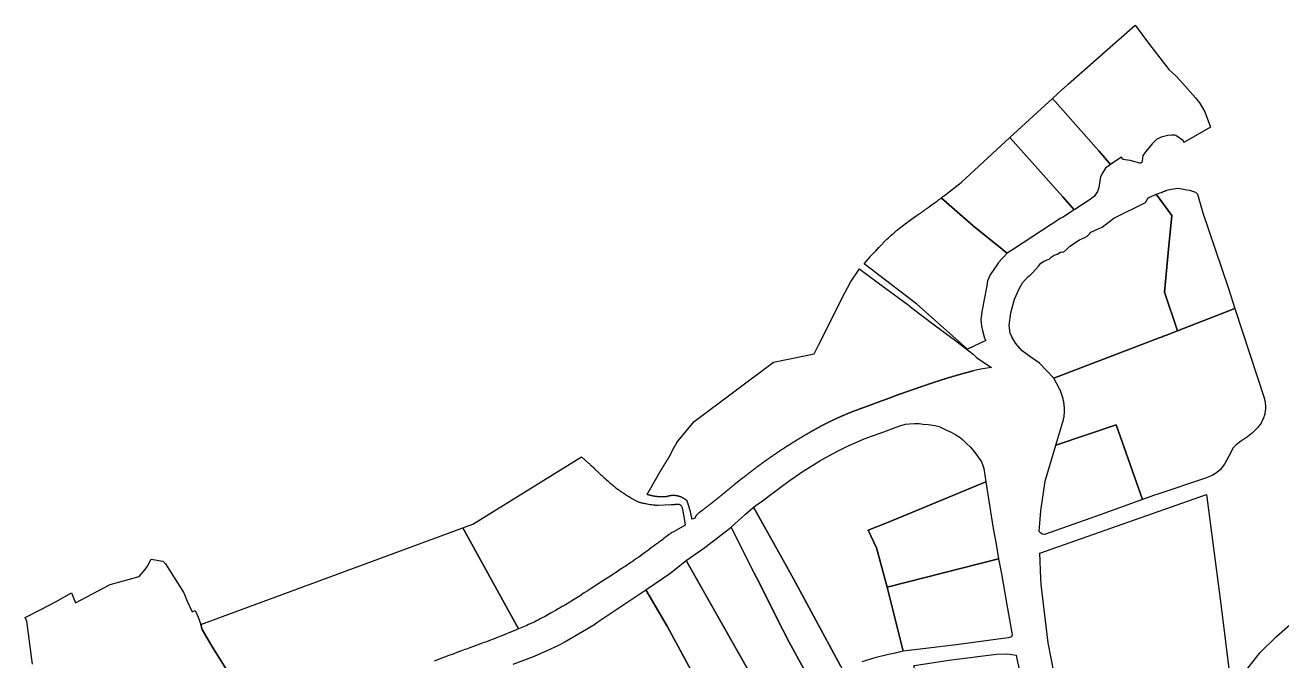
# Model space of a CAD drawing. Header units: metres. Extents: x 3 to 1005126, y 39 to 4383651.
# Drawn here: x 476729 to 477119.8, y 4370167.1 to 4370364.9 of the extents above; entities that cross this region are included whole.
import ezdxf

# ---------------------------------------------------------------- set-up
doc = ezdxf.new("R2010")
doc.units = ezdxf.units.M
doc.header["$MEASUREMENT"] = 0
doc.layers.add('TM_Llucmajor', color=7, linetype='Continuous')

msp = doc.modelspace()

# ---------------------------------------------------------------- linework, layer by layer
at = {"layer": 'TM_Llucmajor', "linetype": 'Continuous', "flags": 128}
for points in [[(477066.49, 4370321.56), (477062.85, 4370325.8), (477048.48, 4370342.14), (477049.84, 4370343.38), (477051.8, 4370345.18), (477051.86, 4370345.23), (477053.38, 4370346.61), (477074.16, 4370364.94), (477078.35, 4370359.37), (477084.66, 4370351.09), (477086.94, 4370349.03), (477089.89, 4370345.81), (477092.94, 4370342.35), (477094.18, 4370340.8), (477095.16, 4370339.21), (477095.84, 4370337.97), (477097.66, 4370333.21), (477089.36, 4370328.46), (477089.17, 4370328.92), (477086.8, 4370330.62), (477086.39, 4370330.66), (477085.61, 4370330.73), (477084.34, 4370330.6), (477082.24, 4370330.13), (477080.83, 4370329.37), (477079.46, 4370328.02), (477077.46, 4370325.62), (477076.62, 4370324.35), (477076.32, 4370322.68), (477076.33, 4370322.61), (477076.34, 4370322.54), (477076.33, 4370322.46), (477076.32, 4370322.39), (477076.28, 4370322.32), (477076.24, 4370322.26), (477076.21, 4370322.2), (477076.16, 4370322.15), (477076.1, 4370322.1), (477076.04, 4370322.06), (477075.97, 4370322.03), (477075.91, 4370322.01), (477075.76, 4370322), (477075.68, 4370322.01), (477075.61, 4370322.03), (477072.68, 4370322.81), (477072.5, 4370322.84), (477071.09, 4370323.03), (477070.62, 4370323.1), (477070.33, 4370323.14), (477069.9, 4370323.9), (477066.97, 4370321.92), (477066.49, 4370321.56)], [(477055.24, 4370307.48), (477051.66, 4370311.54), (477035.19, 4370329.97), (477048.48, 4370342.14), (477062.85, 4370325.8), (477066.49, 4370321.56), (477065, 4370320.42), (477064.18, 4370319.04), (477063.44, 4370317.78), (477063.22, 4370316.35), (477062.91, 4370314.43), (477062.47, 4370313.21), (477061.48, 4370311.62), (477061.27, 4370311.47), (477060.16, 4370310.74), (477055.41, 4370307.58), (477055.24, 4370307.48)], [(477033.56, 4370294.66), (477032.8, 4370295.27), (477023.84, 4370302.52), (477013.85, 4370311.16), (477014.07, 4370311.33), (477014.3, 4370311.5), (477014.41, 4370311.59), (477014.64, 4370311.76), (477014.75, 4370311.85), (477014.92, 4370311.98), (477020.03, 4370315.95), (477035.19, 4370329.97), (477051.66, 4370311.54), (477055.24, 4370307.48), (477054.32, 4370306.89), (477051.58, 4370305.07), (477051.06, 4370304.83), (477036.38, 4370295.27), (477034.34, 4370293.95), (477033.56, 4370294.66)], [(477084.58, 4370295.27), (477085.54, 4370305.76), (477080.7, 4370312.32), (477080.8, 4370312.36), (477081.03, 4370312.44), (477081.34, 4370312.55), (477082, 4370312.75), (477082.33, 4370312.86), (477082.48, 4370312.92), (477082.66, 4370312.99), (477082.78, 4370313.04), (477083.02, 4370313.14), (477083.22, 4370313.24), (477083.33, 4370313.29), (477083.48, 4370313.36), (477083.64, 4370313.42), (477083.72, 4370313.45), (477083.83, 4370313.49), (477083.96, 4370313.53), (477084.08, 4370313.56), (477085.33, 4370313.86), (477087.52, 4370314.24), (477090.23, 4370313.73), (477091.09, 4370313.57), (477092.94, 4370312.96), (477093.54, 4370312.33), (477095.22, 4370306.51), (477099.03, 4370295.27), (477103.18, 4370283.03), (477105.21, 4370276.77), (477087.37, 4370269.83), (477083.35, 4370281.86), (477084.58, 4370295.27)], [(477012.12, 4370309.88), (477012.35, 4370310.05), (477012.66, 4370310.27), (477012.82, 4370310.39), (477013.05, 4370310.56), (477013.27, 4370310.73), (477013.39, 4370310.81), (477013.59, 4370310.97), (477013.69, 4370311.04), (477013.85, 4370311.16), (477023.84, 4370302.52), (477032.8, 4370295.27), (477033.56, 4370294.66), (477034.34, 4370293.95), (477033.04, 4370292.54), (477031.6, 4370291), (477031.56, 4370290.92), (477029.11, 4370287.22), (477028.3, 4370285.38), (477028.03, 4370283.83), (477027.09, 4370279.09), (477026.53, 4370275.72), (477026.4, 4370274.81), (477026.2, 4370273.47), (477026.34, 4370272.08), (477026.41, 4370271.48), (477026.52, 4370270.75), (477026.72, 4370269.96), (477027.35, 4370267.59), (477027.7, 4370266.81), (477022.07, 4370264.12), (477006.26, 4370278.1), (476989.9, 4370290.63), (476991.73, 4370292.82), (476991.82, 4370292.93), (476992.01, 4370293.15), (476992.21, 4370293.37), (476992.33, 4370293.52), (476992.6, 4370293.8), (476992.8, 4370294.02), (476992.93, 4370294.16), (476993.2, 4370294.44), (476993.6, 4370294.87), (476993.88, 4370295.15), (476994, 4370295.27), (476994.42, 4370295.71), (476994.99, 4370296.3), (476995.27, 4370296.59), (476996.13, 4370297.47), (476996.35, 4370297.68), (476997, 4370298.33), (476997.33, 4370298.65), (476997.78, 4370299.07), (476998, 4370299.28), (476998.34, 4370299.59), (476998.69, 4370299.9), (476998.86, 4370300.05), (476999.08, 4370300.24), (476999.52, 4370300.62), (476999.97, 4370301), (477000.27, 4370301.25), (477000.87, 4370301.73), (477001.32, 4370302.1), (477001.63, 4370302.34), (477002.24, 4370302.81), (477002.55, 4370303.04), (477003.17, 4370303.51), (477003.8, 4370303.97), (477005.06, 4370304.87), (477005.27, 4370305.02), (477006.11, 4370305.6), (477006.96, 4370306.18), (477007.38, 4370306.47), (477007.59, 4370306.62), (477007.9, 4370306.84), (477008.16, 4370307.03), (477008.34, 4370307.15), (477008.69, 4370307.4), (477008.86, 4370307.53), (477009.56, 4370308.03), (477009.8, 4370308.2), (477010.26, 4370308.53), (477011.2, 4370309.21), (477011.66, 4370309.54), (477011.97, 4370309.77), (477012.12, 4370309.88)], [(477048.93, 4370255.13), (477044.39, 4370259.74), (477041.73, 4370261.63), (477039.06, 4370263.64), (477036.97, 4370266.04), (477035.83, 4370267.94), (477035.34, 4370269.13), (477034.97, 4370271.49), (477035.48, 4370275.46), (477036.67, 4370279.7), (477038.06, 4370282.85), (477039.14, 4370284.74), (477040.86, 4370286.73), (477041.53, 4370287.18), (477042.41, 4370287.94), (477044.1, 4370289.99), (477044.82, 4370290.85), (477045.65, 4370291.43), (477046.86, 4370291.87), (477047.42, 4370292.15), (477048.07, 4370292.7), (477049.01, 4370293.36), (477049.91, 4370293.7), (477050.96, 4370294.27), (477051.66, 4370294.39), (477051.99, 4370294.4), (477052.89, 4370295.27), (477053.83, 4370296.18), (477056.91, 4370298.15), (477057.8, 4370298.57), (477058.53, 4370298.86), (477059.29, 4370299.33), (477060.04, 4370300.12), (477060.44, 4370300.57), (477063.02, 4370301.63), (477063.91, 4370302.12), (477064.84, 4370302.78), (477067.54, 4370304.83), (477077.42, 4370309.79), (477078.22, 4370311.21), (477080.3, 4370312.16), (477080.39, 4370312.19), (477080.54, 4370312.26), (477080.7, 4370312.32), (477085.54, 4370305.76), (477084.58, 4370295.27), (477083.35, 4370281.86), (477087.37, 4370269.83), (477083.88, 4370268.47), (477082.72, 4370268.02), (477082.65, 4370267.99), (477081.65, 4370267.61), (477076.28, 4370265.56), (477048.93, 4370255.13)], [(476975.72, 4370265.42), (476983.87, 4370281.65), (476984.7, 4370283.2), (476985.63, 4370284.95), (476988.44, 4370289.12), (476988.66, 4370288.96), (476996.18, 4370283.36), (477003.55, 4370277.88), (477004.83, 4370276.9), (477011.64, 4370271.69), (477018.38, 4370266.76), (477023.81, 4370262.62), (477024.95, 4370261.46), (477029.52, 4370258.41), (477026.73, 4370257.98), (477026.14, 4370257.87), (477024.72, 4370257.61), (477024.12, 4370257.5), (477023.73, 4370257.33), (477023.68, 4370257.32), (477023.58, 4370257.29), (477023.49, 4370257.27), (477023.39, 4370257.24), (477023.29, 4370257.22), (477023.2, 4370257.19), (477023.1, 4370257.16), (477023, 4370257.14), (477022.91, 4370257.11), (477022.81, 4370257.09), (477022.71, 4370257.06), (477022.62, 4370257.04), (477022.52, 4370257.01), (477022.42, 4370256.99), (477022.33, 4370256.96), (477022.23, 4370256.93), (477022.13, 4370256.91), (477022.04, 4370256.88), (477021.94, 4370256.86), (477021.84, 4370256.83), (477021.75, 4370256.8), (477021.65, 4370256.78), (477021.56, 4370256.75), (477021.46, 4370256.73), (477021.36, 4370256.7), (477021.27, 4370256.67), (477021.17, 4370256.65), (477021.07, 4370256.62), (477020.98, 4370256.59), (477020.88, 4370256.57), (477020.78, 4370256.54), (477020.69, 4370256.51), (477020.59, 4370256.49), (477020.49, 4370256.46), (477020.4, 4370256.43), (477020.3, 4370256.41), (477020.21, 4370256.38), (477020.11, 4370256.35), (477020.01, 4370256.33), (477019.92, 4370256.3), (477019.82, 4370256.27), (477019.72, 4370256.24), (477019.63, 4370256.22), (477019.53, 4370256.19), (477019.44, 4370256.16), (477019.34, 4370256.14), (477019.24, 4370256.11), (477019.15, 4370256.08), (477019.05, 4370256.05), (477018.95, 4370256.03), (477018.86, 4370256), (477018.76, 4370255.97), (477018.67, 4370255.94), (477018.57, 4370255.91), (477018.47, 4370255.89), (477018.38, 4370255.86), (477018.28, 4370255.83), (477018.19, 4370255.8), (477018.09, 4370255.77), (477017.99, 4370255.75), (477017.9, 4370255.72), (477017.8, 4370255.69), (477017.71, 4370255.66), (477017.61, 4370255.63), (477017.51, 4370255.61), (477017.42, 4370255.58), (477017.32, 4370255.55), (477017.23, 4370255.52), (477017.13, 4370255.49), (477017.04, 4370255.46), (477016.94, 4370255.43), (477016.84, 4370255.41), (477016.75, 4370255.38), (477016.65, 4370255.35), (477016.56, 4370255.32), (477016.46, 4370255.29), (477016.37, 4370255.26), (477016.27, 4370255.23), (477016.17, 4370255.2), (477016.08, 4370255.18), (477015.98, 4370255.15), (477015.89, 4370255.12), (477015.79, 4370255.09), (477015.7, 4370255.06), (477015.6, 4370255.03), (477015.5, 4370255), (477015.41, 4370254.97), (477015.31, 4370254.94), (477015.22, 4370254.91), (477015.12, 4370254.88), (477015.03, 4370254.85), (477014.93, 4370254.82), (477014.84, 4370254.79), (477014.74, 4370254.76), (477014.64, 4370254.73), (477014.55, 4370254.7), (477014.45, 4370254.67), (477014.36, 4370254.64), (477014.26, 4370254.61), (477014.17, 4370254.58), (477014.07, 4370254.55), (477013.98, 4370254.52), (477013.88, 4370254.49), (477013.79, 4370254.46), (477013.69, 4370254.43), (477013.6, 4370254.4), (477013.5, 4370254.37), (477013.41, 4370254.34), (477013.31, 4370254.31), (477013.21, 4370254.28), (477013.12, 4370254.25), (477013.02, 4370254.22), (477012.93, 4370254.19), (477012.83, 4370254.16), (477012.74, 4370254.13), (477012.64, 4370254.1), (477012.55, 4370254.06), (477012.45, 4370254.03), (477012.36, 4370254), (477012.26, 4370253.97), (477012.17, 4370253.94), (477012.07, 4370253.91), (477011.98, 4370253.88), (477011.88, 4370253.85), (477011.79, 4370253.82), (477011.69, 4370253.78), (477011.6, 4370253.75), (477011.5, 4370253.72), (477011.41, 4370253.69), (477011.31, 4370253.66), (477011.22, 4370253.63), (477011.12, 4370253.59), (477011.07, 4370253.58), (477010.98, 4370253.54), (477010.88, 4370253.51), (477010.79, 4370253.48), (477010.69, 4370253.45), (477010.6, 4370253.42), (477010.5, 4370253.38), (477010.41, 4370253.35), (477010.31, 4370253.32), (477010.22, 4370253.29), (477010.12, 4370253.25), (477010.03, 4370253.22), (477009.94, 4370253.19), (477009.84, 4370253.16), (477009.75, 4370253.12), (477009.65, 4370253.09), (477009.56, 4370253.06), (477009.46, 4370253.03), (477009.37, 4370253), (477009.27, 4370252.96), (477009.18, 4370252.93), (477009.08, 4370252.9), (477008.99, 4370252.87), (477008.89, 4370252.83), (477008.8, 4370252.8), (477008.71, 4370252.77), (477008.61, 4370252.74), (477008.52, 4370252.7), (477008.42, 4370252.67), (477008.33, 4370252.64), (477008.23, 4370252.61), (477008.14, 4370252.57), (477008.04, 4370252.54), (477007.95, 4370252.51), (477007.85, 4370252.48), (477007.76, 4370252.44), (477007.67, 4370252.41), (477007.57, 4370252.38), (477007.48, 4370252.35), (477007.38, 4370252.31), (477007.29, 4370252.28), (477007.19, 4370252.25), (477007.1, 4370252.22), (477007, 4370252.18), (477006.91, 4370252.15), (477006.81, 4370252.12), (477006.72, 4370252.09), (477006.62, 4370252.05), (477006.53, 4370252.02), (477006.44, 4370251.99), (477006.34, 4370251.96), (477006.25, 4370251.92), (477006.15, 4370251.89), (477006.06, 4370251.86), (477005.96, 4370251.82), (477005.87, 4370251.79), (477005.77, 4370251.76), (477005.68, 4370251.73), (477005.59, 4370251.69), (477005.49, 4370251.66), (477005.4, 4370251.63), (477005.3, 4370251.6), (477005.21, 4370251.56), (477005.11, 4370251.53), (477005.02, 4370251.5), (477004.92, 4370251.46), (477004.83, 4370251.43), (477004.73, 4370251.4), (477004.64, 4370251.37), (477004.55, 4370251.33), (477004.45, 4370251.3), (477004.36, 4370251.27), (477004.26, 4370251.24), (477004.17, 4370251.2), (477004.07, 4370251.17), (477003.98, 4370251.14), (477003.88, 4370251.1), (477003.79, 4370251.07), (477003.71, 4370251.04), (477003.51, 4370250.96), (477003.41, 4370250.94), (477003.32, 4370250.91), (477003.22, 4370250.87), (477003.13, 4370250.84), (477003.03, 4370250.81), (477002.94, 4370250.78), (477002.85, 4370250.74), (477002.75, 4370250.71), (477002.66, 4370250.68), (477002.56, 4370250.64), (477002.47, 4370250.61), (477002.37, 4370250.58), (477002.28, 4370250.55), (477002.18, 4370250.51), (477002.09, 4370250.48), (477002, 4370250.45), (477001.9, 4370250.41), (477001.81, 4370250.38), (477001.71, 4370250.35), (477001.62, 4370250.32), (477001.52, 4370250.28), (477001.43, 4370250.25), (477001.33, 4370250.22), (477001.24, 4370250.18), (477001.15, 4370250.15), (477001.05, 4370250.12), (477000.96, 4370250.08), (477000.86, 4370250.05), (477000.77, 4370250.02), (477000.67, 4370249.99), (477000.58, 4370249.95), (477000.49, 4370249.92), (477000.39, 4370249.89), (477000.3, 4370249.85), (477000.2, 4370249.82), (477000.1, 4370249.78), (477000.01, 4370249.74), (476999.92, 4370249.71), (476999.82, 4370249.67), (476999.73, 4370249.64), (476999.64, 4370249.6), (476999.54, 4370249.56), (476999.45, 4370249.53), (476999.36, 4370249.49), (476999.26, 4370249.46), (476999.17, 4370249.42), (476999.08, 4370249.38), (476998.98, 4370249.35), (476998.89, 4370249.31), (476998.8, 4370249.28), (476998.7, 4370249.24), (476998.61, 4370249.21), (476998.52, 4370249.17), (476998.42, 4370249.14), (476998.33, 4370249.1), (476998.24, 4370249.06), (476998.14, 4370249.03), (476998.05, 4370248.99), (476997.95, 4370248.96), (476997.86, 4370248.92), (476997.77, 4370248.89), (476997.67, 4370248.85), (476997.58, 4370248.82), (476997.49, 4370248.78), (476997.39, 4370248.75), (476997.3, 4370248.71), (476997.2, 4370248.68), (476997.11, 4370248.65), (476997.02, 4370248.61), (476996.92, 4370248.58), (476996.83, 4370248.54), (476996.74, 4370248.51), (476996.64, 4370248.47), (476996.55, 4370248.44), (476996.45, 4370248.4), (476996.36, 4370248.37), (476996.27, 4370248.34), (476996.17, 4370248.3), (476996.08, 4370248.27), (476995.98, 4370248.23), (476995.89, 4370248.2), (476995.8, 4370248.17), (476995.7, 4370248.13), (476995.61, 4370248.1), (476995.51, 4370248.06), (476995.42, 4370248.03), (476995.32, 4370248), (476995.23, 4370247.96), (476995.14, 4370247.93), (476995.04, 4370247.9), (476994.95, 4370247.86), (476994.85, 4370247.83), (476994.76, 4370247.8), (476994.66, 4370247.76), (476994.64, 4370247.75), (476994.55, 4370247.72), (476994.45, 4370247.68), (476994.36, 4370247.65), (476994.26, 4370247.62), (476994.17, 4370247.58), (476994.08, 4370247.55), (476993.98, 4370247.51), (476993.89, 4370247.48), (476993.8, 4370247.44), (476993.7, 4370247.41), (476993.61, 4370247.37), (476993.51, 4370247.34), (476993.42, 4370247.3), (476993.33, 4370247.27), (476993.23, 4370247.23), (476993.14, 4370247.2), (476993.05, 4370247.16), (476992.95, 4370247.13), (476992.86, 4370247.09), (476992.76, 4370247.06), (476992.67, 4370247.02), (476992.58, 4370246.99), (476992.48, 4370246.96), (476992.39, 4370246.92), (476992.3, 4370246.89), (476992.2, 4370246.85), (476992.11, 4370246.82), (476992.01, 4370246.78), (476991.92, 4370246.75), (476991.83, 4370246.71), (476991.73, 4370246.68), (476991.64, 4370246.64), (476991.54, 4370246.61), (476991.45, 4370246.57), (476991.36, 4370246.54), (476991.26, 4370246.5), (476991.17, 4370246.47), (476991.08, 4370246.44), (476990.98, 4370246.4), (476990.89, 4370246.37), (476990.79, 4370246.33), (476990.7, 4370246.3), (476990.61, 4370246.26), (476990.51, 4370246.23), (476990.42, 4370246.19), (476990.33, 4370246.16), (476990.23, 4370246.12), (476990.14, 4370246.09), (476990.04, 4370246.05), (476989.95, 4370246.02), (476989.86, 4370245.99), (476989.76, 4370245.95), (476989.67, 4370245.92), (476989.57, 4370245.88), (476989.48, 4370245.85), (476989.39, 4370245.81), (476989.29, 4370245.78), (476989.2, 4370245.74), (476989.11, 4370245.71), (476989.01, 4370245.67), (476988.92, 4370245.64), (476988.82, 4370245.61), (476988.73, 4370245.57), (476988.64, 4370245.54), (476988.54, 4370245.5), (476988.45, 4370245.47), (476988.35, 4370245.43), (476988.26, 4370245.4), (476988.17, 4370245.36), (476988.07, 4370245.33), (476987.98, 4370245.29), (476987.89, 4370245.26), (476987.79, 4370245.23), (476987.7, 4370245.19), (476987.6, 4370245.16), (476987.51, 4370245.12), (476987.42, 4370245.09), (476987.32, 4370245.05), (476987.23, 4370245.02), (476987.13, 4370244.98), (476987.04, 4370244.95), (476986.95, 4370244.92), (476986.85, 4370244.88), (476986.76, 4370244.85), (476986.66, 4370244.81), (476986.57, 4370244.78), (476986.48, 4370244.74), (476986.44, 4370244.73), (476986.35, 4370244.69), (476986.26, 4370244.66), (476986.17, 4370244.62), (476986.07, 4370244.58), (476985.98, 4370244.55), (476985.89, 4370244.51), (476985.79, 4370244.47), (476985.7, 4370244.43), (476985.61, 4370244.4), (476985.52, 4370244.36), (476985.42, 4370244.32), (476985.33, 4370244.28), (476985.24, 4370244.25), (476985.15, 4370244.21), (476985.05, 4370244.17), (476984.96, 4370244.13), (476984.87, 4370244.09), (476984.78, 4370244.05), (476984.68, 4370244.02), (476984.59, 4370243.98), (476984.5, 4370243.94), (476984.41, 4370243.9), (476984.32, 4370243.86), (476984.22, 4370243.82), (476984.13, 4370243.78), (476984.04, 4370243.74), (476983.95, 4370243.7), (476983.86, 4370243.67), (476983.76, 4370243.63), (476983.67, 4370243.59), (476983.58, 4370243.55), (476983.49, 4370243.51), (476983.4, 4370243.47), (476983.3, 4370243.43), (476983.21, 4370243.39), (476983.12, 4370243.35), (476983.03, 4370243.31), (476982.94, 4370243.27), (476982.85, 4370243.23), (476982.75, 4370243.19), (476982.66, 4370243.15), (476982.57, 4370243.11), (476982.48, 4370243.07), (476982.39, 4370243.03), (476982.3, 4370242.99), (476982.21, 4370242.94), (476982.11, 4370242.9), (476982.02, 4370242.86), (476981.93, 4370242.82), (476981.84, 4370242.78), (476981.75, 4370242.74), (476981.66, 4370242.7), (476981.57, 4370242.66), (476981.48, 4370242.61), (476981.39, 4370242.57), (476981.3, 4370242.53), (476981.2, 4370242.49), (476981.11, 4370242.45), (476981.02, 4370242.41), (476980.93, 4370242.36), (476980.84, 4370242.32), (476980.75, 4370242.28), (476980.66, 4370242.24), (476980.57, 4370242.2), (476980.48, 4370242.15), (476980.39, 4370242.11), (476980.3, 4370242.07), (476980.21, 4370242.02), (476980.12, 4370241.98), (476980.03, 4370241.94), (476979.94, 4370241.9), (476979.85, 4370241.85), (476979.76, 4370241.81), (476979.67, 4370241.77), (476979.58, 4370241.72), (476979.49, 4370241.68), (476979.4, 4370241.64), (476979.31, 4370241.59), (476979.22, 4370241.55), (476979.13, 4370241.51), (476979.04, 4370241.46), (476978.95, 4370241.42), (476978.86, 4370241.37), (476978.77, 4370241.33), (476978.68, 4370241.29), (476978.59, 4370241.24), (476978.5, 4370241.2), (476978.41, 4370241.15), (476978.32, 4370241.11), (476978.23, 4370241.06), (476978.14, 4370241.02), (476978.05, 4370240.97), (476977.96, 4370240.93), (476977.87, 4370240.88), (476977.78, 4370240.84), (476977.69, 4370240.79), (476977.6, 4370240.75), (476977.51, 4370240.7), (476977.43, 4370240.66), (476977.34, 4370240.61), (476977.25, 4370240.57), (476977.16, 4370240.52), (476977.06, 4370240.47), (476976.97, 4370240.42), (476976.88, 4370240.37), (476976.79, 4370240.33), (476976.71, 4370240.28), (476976.62, 4370240.23), (476976.53, 4370240.18), (476976.44, 4370240.13), (476976.36, 4370240.09), (476976.27, 4370240.04), (476976.18, 4370239.99), (476976.09, 4370239.94), (476976, 4370239.89), (476975.92, 4370239.85), (476975.83, 4370239.8), (476975.74, 4370239.75), (476975.65, 4370239.7), (476975.57, 4370239.65), (476975.48, 4370239.61), (476975.39, 4370239.56), (476975.3, 4370239.51), (476975.22, 4370239.46), (476975.13, 4370239.41), (476975.04, 4370239.36), (476974.95, 4370239.31), (476974.87, 4370239.27), (476974.78, 4370239.22), (476974.69, 4370239.17), (476974.61, 4370239.12), (476974.52, 4370239.07), (476974.43, 4370239.02), (476974.34, 4370238.97), (476974.26, 4370238.92), (476974.17, 4370238.87), (476974.08, 4370238.82), (476974, 4370238.77), (476973.91, 4370238.73), (476973.82, 4370238.68), (476973.73, 4370238.63), (476973.65, 4370238.58), (476973.56, 4370238.53), (476973.47, 4370238.48), (476973.39, 4370238.43), (476973.3, 4370238.38), (476973.21, 4370238.33), (476973.13, 4370238.28), (476973.04, 4370238.23), (476972.95, 4370238.18), (476972.87, 4370238.13), (476972.78, 4370238.08), (476972.69, 4370238.03), (476972.61, 4370237.98), (476972.52, 4370237.93), (476972.43, 4370237.88), (476972.35, 4370237.83), (476972.26, 4370237.78), (476972.17, 4370237.73), (476972.09, 4370237.68), (476972, 4370237.63), (476971.92, 4370237.58), (476971.83, 4370237.53), (476971.74, 4370237.48), (476971.66, 4370237.43), (476971.57, 4370237.38), (476971.48, 4370237.32), (476971.4, 4370237.27), (476971.31, 4370237.22), (476971.23, 4370237.17), (476971.14, 4370237.12), (476971.05, 4370237.07), (476970.97, 4370237.02), (476970.88, 4370236.97), (476970.8, 4370236.92), (476970.71, 4370236.87), (476970.62, 4370236.81), (476970.54, 4370236.76), (476970.45, 4370236.71), (476970.37, 4370236.66), (476970.28, 4370236.61), (476970.19, 4370236.56), (476970.11, 4370236.51), (476970.02, 4370236.46), (476969.94, 4370236.4), (476969.85, 4370236.35), (476969.77, 4370236.3), (476969.68, 4370236.25), (476969.6, 4370236.2), (476969.51, 4370236.14), (476969.42, 4370236.09), (476969.34, 4370236.04), (476969.25, 4370235.99), (476969.17, 4370235.94), (476969.08, 4370235.88), (476969, 4370235.83), (476968.91, 4370235.78), (476968.83, 4370235.73), (476968.74, 4370235.68), (476968.66, 4370235.62), (476968.57, 4370235.57), (476968.49, 4370235.52), (476968.4, 4370235.47), (476968.32, 4370235.41), (476968.23, 4370235.36), (476968.15, 4370235.31), (476968.06, 4370235.26), (476967.98, 4370235.2), (476967.89, 4370235.15), (476967.81, 4370235.1), (476967.72, 4370235.04), (476967.64, 4370234.99), (476967.55, 4370234.94), (476967.47, 4370234.88), (476967.38, 4370234.83), (476967.3, 4370234.78), (476967.21, 4370234.73), (476967.13, 4370234.67), (476967.04, 4370234.62), (476966.96, 4370234.57), (476966.87, 4370234.51), (476966.79, 4370234.46), (476966.71, 4370234.41), (476966.62, 4370234.35), (476966.54, 4370234.3), (476966.45, 4370234.24), (476966.37, 4370234.19), (476966.28, 4370234.14), (476966.2, 4370234.08), (476966.11, 4370234.03), (476966.03, 4370233.98), (476965.95, 4370233.92), (476965.86, 4370233.87), (476965.78, 4370233.81), (476965.69, 4370233.76), (476965.61, 4370233.71), (476965.53, 4370233.65), (476965.44, 4370233.6), (476965.36, 4370233.54), (476965.27, 4370233.49), (476965.19, 4370233.43), (476965.11, 4370233.38), (476965.02, 4370233.32), (476964.94, 4370233.27), (476964.85, 4370233.22), (476964.77, 4370233.16), (476964.69, 4370233.11), (476964.6, 4370233.05), (476964.52, 4370233), (476964.44, 4370232.94), (476964.35, 4370232.89), (476964.27, 4370232.83), (476964.19, 4370232.78), (476964.1, 4370232.72), (476964.02, 4370232.67), (476963.94, 4370232.61), (476963.85, 4370232.56), (476963.77, 4370232.5), (476963.69, 4370232.45), (476963.6, 4370232.39), (476963.52, 4370232.34), (476963.44, 4370232.28), (476963.35, 4370232.23), (476963.27, 4370232.17), (476963.19, 4370232.11), (476963.1, 4370232.06), (476963.02, 4370232), (476962.94, 4370231.95), (476962.85, 4370231.89), (476962.77, 4370231.84), (476962.69, 4370231.78), (476962.6, 4370231.72), (476962.52, 4370231.67), (476962.44, 4370231.61), (476962.36, 4370231.56), (476962.27, 4370231.5), (476962.19, 4370231.44), (476962.11, 4370231.39), (476962.02, 4370231.33), (476961.94, 4370231.28), (476961.86, 4370231.22), (476961.78, 4370231.16), (476961.69, 4370231.11), (476961.61, 4370231.05), (476961.53, 4370230.99), (476961.45, 4370230.94), (476961.36, 4370230.88), (476961.28, 4370230.82), (476961.2, 4370230.77), (476961.12, 4370230.71), (476961.04, 4370230.65), (476960.95, 4370230.6), (476960.87, 4370230.54), (476960.79, 4370230.48), (476960.71, 4370230.43), (476960.62, 4370230.37), (476960.54, 4370230.31), (476960.46, 4370230.25), (476960.38, 4370230.2), (476960.3, 4370230.14), (476960.21, 4370230.08), (476960.13, 4370230.02), (476960.05, 4370229.97), (476959.97, 4370229.91), (476959.89, 4370229.85), (476959.8, 4370229.79), (476959.72, 4370229.74), (476959.64, 4370229.68), (476959.56, 4370229.62), (476959.48, 4370229.56), (476959.4, 4370229.51), (476959.31, 4370229.45), (476959.23, 4370229.39), (476959.18, 4370229.36), (476959.1, 4370229.3), (476959.02, 4370229.24), (476958.94, 4370229.18), (476958.86, 4370229.12), (476958.78, 4370229.06), (476958.7, 4370229.01), (476958.62, 4370228.95), (476958.53, 4370228.89), (476958.45, 4370228.83), (476958.37, 4370228.77), (476958.29, 4370228.71), (476958.21, 4370228.65), (476958.13, 4370228.59), (476958.05, 4370228.54), (476957.97, 4370228.48), (476957.89, 4370228.42), (476957.81, 4370228.36), (476957.73, 4370228.3), (476957.65, 4370228.24), (476957.56, 4370228.18), (476957.48, 4370228.12), (476957.4, 4370228.06), (476957.32, 4370228), (476957.24, 4370227.94), (476957.16, 4370227.88), (476957.08, 4370227.82), (476957, 4370227.76), (476956.92, 4370227.7), (476956.84, 4370227.65), (476956.76, 4370227.59), (476956.68, 4370227.53), (476956.6, 4370227.47), (476956.52, 4370227.41), (476956.44, 4370227.35), (476956.36, 4370227.29), (476956.28, 4370227.23), (476956.2, 4370227.17), (476956.12, 4370227.11), (476956.04, 4370227.04), (476955.96, 4370226.98), (476955.88, 4370226.92), (476955.8, 4370226.86), (476955.72, 4370226.8), (476955.64, 4370226.74), (476955.56, 4370226.68), (476955.48, 4370226.62), (476955.4, 4370226.56), (476955.32, 4370226.5), (476955.25, 4370226.44), (476955.17, 4370226.38), (476955.09, 4370226.32), (476955.01, 4370226.26), (476954.93, 4370226.2), (476954.85, 4370226.14), (476954.77, 4370226.07), (476954.69, 4370226.01), (476954.61, 4370225.95), (476954.53, 4370225.89), (476954.45, 4370225.83), (476954.37, 4370225.77), (476954.3, 4370225.71), (476954.22, 4370225.65), (476954.14, 4370225.58), (476954.06, 4370225.52), (476953.98, 4370225.46), (476953.9, 4370225.4), (476953.82, 4370225.34), (476953.74, 4370225.28), (476953.67, 4370225.21), (476953.59, 4370225.15), (476953.51, 4370225.09), (476953.43, 4370225.03), (476953.35, 4370224.97), (476953.27, 4370224.9), (476953.19, 4370224.84), (476953.12, 4370224.78), (476953.04, 4370224.72), (476952.96, 4370224.66), (476952.88, 4370224.59), (476952.8, 4370224.53), (476952.73, 4370224.47), (476952.65, 4370224.41), (476952.57, 4370224.34), (476952.33, 4370224.16), (476951.93, 4370223.85), (476950.88, 4370223.03), (476950.48, 4370222.72), (476950.32, 4370222.59), (476949.76, 4370222.2), (476949.7, 4370222.14), (476949.63, 4370222.08), (476949.55, 4370222.02), (476949.48, 4370221.95), (476949.4, 4370221.89), (476949.32, 4370221.82), (476949.25, 4370221.76), (476949.17, 4370221.69), (476949.09, 4370221.63), (476949.02, 4370221.56), (476948.94, 4370221.5), (476948.86, 4370221.43), (476948.79, 4370221.37), (476948.71, 4370221.3), (476948.64, 4370221.24), (476948.56, 4370221.18), (476948.48, 4370221.11), (476948.41, 4370221.05), (476948.33, 4370220.98), (476948.25, 4370220.92), (476948.18, 4370220.85), (476948.1, 4370220.79), (476948.02, 4370220.73), (476947.95, 4370220.66), (476947.87, 4370220.6), (476947.79, 4370220.53), (476947.72, 4370220.47), (476947.64, 4370220.41), (476947.56, 4370220.34), (476947.48, 4370220.28), (476947.41, 4370220.21), (476947.33, 4370220.15), (476947.25, 4370220.09), (476947.18, 4370220.02), (476947.1, 4370219.96), (476947.02, 4370219.9), (476946.95, 4370219.83), (476946.87, 4370219.77), (476946.79, 4370219.7), (476946.71, 4370219.64), (476946.64, 4370219.58), (476946.56, 4370219.51), (476946.48, 4370219.45), (476946.4, 4370219.39), (476946.33, 4370219.32), (476946.25, 4370219.26), (476946.17, 4370219.2), (476946.1, 4370219.13), (476946.02, 4370219.07), (476945.94, 4370219.01), (476945.86, 4370218.94), (476945.79, 4370218.88), (476945.71, 4370218.82), (476945.63, 4370218.75), (476945.55, 4370218.69), (476945.48, 4370218.63), (476945.4, 4370218.56), (476945.32, 4370218.5), (476945.24, 4370218.44), (476945.16, 4370218.38), (476945.09, 4370218.31), (476945.01, 4370218.25), (476944.93, 4370218.19), (476944.85, 4370218.12), (476944.78, 4370218.06), (476944.7, 4370218), (476944.62, 4370217.94), (476944.54, 4370217.87), (476944.46, 4370217.81), (476944.39, 4370217.75), (476944.31, 4370217.69), (476944.23, 4370217.62), (476944.15, 4370217.56), (476944.07, 4370217.5), (476944, 4370217.44), (476943.92, 4370217.37), (476943.84, 4370217.31), (476943.76, 4370217.25), (476943.68, 4370217.19), (476943.6, 4370217.12), (476943.53, 4370217.06), (476943.45, 4370217), (476943.37, 4370216.94), (476943.29, 4370216.88), (476943.21, 4370216.81), (476943.13, 4370216.75), (476943.06, 4370216.69), (476942.98, 4370216.63), (476942.9, 4370216.57), (476942.82, 4370216.5), (476942.74, 4370216.44), (476942.66, 4370216.38), (476942.59, 4370216.32), (476942.51, 4370216.26), (476942.43, 4370216.19), (476942.35, 4370216.13), (476942.27, 4370216.07), (476942.19, 4370216.01), (476942.11, 4370215.95), (476942.03, 4370215.89), (476941.96, 4370215.82), (476941.88, 4370215.76), (476941.8, 4370215.7), (476941.72, 4370215.64), (476941.64, 4370215.58), (476941.56, 4370215.52), (476941.48, 4370215.46), (476941.4, 4370215.39), (476941.32, 4370215.33), (476941.25, 4370215.27), (476941.17, 4370215.21), (476941.09, 4370215.15), (476941.01, 4370215.09), (476940.93, 4370215.03), (476940.85, 4370214.97), (476940.77, 4370214.9), (476940.69, 4370214.84), (476940.61, 4370214.78), (476940.53, 4370214.72), (476940.45, 4370214.66), (476940.37, 4370214.6), (476940.3, 4370214.54), (476940.22, 4370214.48), (476940.14, 4370214.42), (476940.06, 4370214.36), (476939.98, 4370214.29), (476939.9, 4370214.23), (476939.82, 4370214.17), (476939.74, 4370214.11), (476939.66, 4370214.05), (476939.58, 4370213.99), (476939.5, 4370213.93), (476939.42, 4370213.87), (476939.34, 4370213.81), (476939.26, 4370213.75), (476939.18, 4370213.69), (476939.1, 4370213.63), (476939.02, 4370213.57), (476938.94, 4370213.51), (476938.86, 4370213.45), (476938.78, 4370213.39), (476938.7, 4370213.33), (476938.62, 4370213.27), (476938.54, 4370213.21), (476938.49, 4370213.17), (476938.41, 4370213.1), (476938.33, 4370213.04), (476938.26, 4370212.97), (476938.18, 4370212.91), (476938.11, 4370212.84), (476938.04, 4370212.77), (476937.97, 4370212.7), (476937.9, 4370212.63), (476937.83, 4370212.55), (476937.77, 4370212.48), (476937.7, 4370212.4), (476937.64, 4370212.32), (476937.58, 4370212.24), (476937.54, 4370212.14), (476937.49, 4370212.05), (476937.45, 4370211.95), (476937.41, 4370211.86), (476937.37, 4370211.77), (476937.32, 4370211.68), (476937.28, 4370211.59), (476937.06, 4370211.49), (476936.44, 4370211.2), (476936.4, 4370211.23), (476936.35, 4370211.31), (476936.32, 4370211.4), (476936.32, 4370211.43), (476936.3, 4370211.53), (476936.28, 4370211.63), (476936.26, 4370211.73), (476936.24, 4370211.83), (476936.22, 4370211.92), (476936.2, 4370212.02), (476936.19, 4370212.12), (476936.17, 4370212.22), (476936.15, 4370212.32), (476936.13, 4370212.41), (476936.1, 4370212.51), (476936.08, 4370212.61), (476936.06, 4370212.71), (476936.04, 4370212.81), (476936.02, 4370212.9), (476936, 4370213), (476935.97, 4370213.1), (476935.95, 4370213.2), (476935.93, 4370213.29), (476935.9, 4370213.39), (476935.88, 4370213.49), (476935.86, 4370213.58), (476935.83, 4370213.68), (476935.81, 4370213.78), (476935.78, 4370213.87), (476935.76, 4370213.97), (476935.73, 4370214.07), (476935.71, 4370214.16), (476935.68, 4370214.26), (476935.65, 4370214.36), (476935.63, 4370214.45), (476935.6, 4370214.55), (476935.57, 4370214.65), (476935.55, 4370214.74), (476935.52, 4370214.84), (476935.49, 4370214.93), (476935.46, 4370215.03), (476935.43, 4370215.13), (476935.4, 4370215.22), (476935.37, 4370215.32), (476935.34, 4370215.41), (476935.31, 4370215.51), (476935.28, 4370215.6), (476935.25, 4370215.7), (476935.22, 4370215.79), (476935.19, 4370215.89), (476935.16, 4370215.98), (476935.13, 4370216.08), (476935.1, 4370216.17), (476935.06, 4370216.27), (476935.03, 4370216.36), (476935, 4370216.46), (476934.96, 4370216.55), (476934.93, 4370216.65), (476934.9, 4370216.74), (476934.86, 4370216.83), (476934.83, 4370216.93), (476934.82, 4370216.94), (476934.75, 4370217), (476934.67, 4370217.07), (476934.59, 4370217.13), (476934.52, 4370217.2), (476934.44, 4370217.26), (476934.36, 4370217.32), (476934.28, 4370217.38), (476934.2, 4370217.44), (476934.12, 4370217.49), (476934.03, 4370217.55), (476933.95, 4370217.6), (476933.86, 4370217.66), (476933.78, 4370217.71), (476933.69, 4370217.76), (476933.6, 4370217.81), (476933.52, 4370217.85), (476933.43, 4370217.9), (476933.34, 4370217.94), (476933.25, 4370217.99), (476933.16, 4370218.03), (476933.07, 4370218.07), (476932.97, 4370218.11), (476932.88, 4370218.15), (476932.79, 4370218.18), (476932.69, 4370218.22), (476932.6, 4370218.25), (476932.5, 4370218.28), (476932.41, 4370218.31), (476932.31, 4370218.34), (476932.22, 4370218.37), (476932.12, 4370218.39), (476932.02, 4370218.42), (476931.93, 4370218.44), (476931.83, 4370218.46), (476931.73, 4370218.48), (476931.63, 4370218.5), (476931.53, 4370218.51), (476931.43, 4370218.53), (476931.33, 4370218.54), (476931.24, 4370218.55), (476931.14, 4370218.56), (476931.04, 4370218.57), (476930.94, 4370218.58), (476930.84, 4370218.58), (476930.74, 4370218.59), (476930.64, 4370218.59), (476930.54, 4370218.59), (476930.44, 4370218.59), (476930.34, 4370218.59), (476930.24, 4370218.58), (476930.14, 4370218.58), (476930.04, 4370218.57), (476929.94, 4370218.56), (476929.84, 4370218.55), (476929.74, 4370218.54), (476929.64, 4370218.52), (476929.54, 4370218.51), (476929.44, 4370218.49), (476929.34, 4370218.47), (476929.25, 4370218.45), (476929.15, 4370218.43), (476929.05, 4370218.41), (476928.95, 4370218.38), (476928.86, 4370218.36), (476928.76, 4370218.33), (476928.67, 4370218.3), (476928.57, 4370218.27), (476928.48, 4370218.24), (476928.38, 4370218.2), (476928.29, 4370218.17), (476928.28, 4370218.17), (476928.18, 4370218.16), (476928.09, 4370218.16), (476927.99, 4370218.15), (476927.89, 4370218.15), (476927.79, 4370218.14), (476927.69, 4370218.14), (476927.59, 4370218.14), (476927.49, 4370218.14), (476927.39, 4370218.14), (476927.29, 4370218.14), (476927.19, 4370218.14), (476927.09, 4370218.14), (476926.99, 4370218.14), (476926.89, 4370218.14), (476926.79, 4370218.14), (476926.69, 4370218.15), (476926.59, 4370218.15), (476926.49, 4370218.16), (476926.39, 4370218.16), (476926.29, 4370218.17), (476926.19, 4370218.17), (476926.09, 4370218.18), (476925.99, 4370218.19), (476925.89, 4370218.2), (476925.79, 4370218.21), (476925.69, 4370218.22), (476925.59, 4370218.23), (476925.49, 4370218.24), (476925.39, 4370218.25), (476925.29, 4370218.26), (476925.19, 4370218.28), (476925.09, 4370218.29), (476924.99, 4370218.3), (476924.89, 4370218.32), (476924.8, 4370218.33), (476924.7, 4370218.35), (476924.6, 4370218.37), (476924.5, 4370218.39), (476924.4, 4370218.4), (476924.3, 4370218.42), (476924.21, 4370218.44), (476924.11, 4370218.46), (476924.01, 4370218.48), (476923.91, 4370218.5), (476923.81, 4370218.53), (476923.72, 4370218.55), (476923.62, 4370218.57), (476923.52, 4370218.59), (476923.43, 4370218.62), (476923.33, 4370218.64), (476923.23, 4370218.67), (476923.14, 4370218.7), (476923.04, 4370218.72), (476922.94, 4370218.75), (476922.85, 4370218.78), (476922.75, 4370218.81), (476922.66, 4370218.84), (476922.56, 4370218.87), (476922.47, 4370218.9), (476922.37, 4370218.93), (476922.4, 4370218.98), (476922.45, 4370219.06), (476922.5, 4370219.15), (476922.56, 4370219.24), (476922.61, 4370219.32), (476922.66, 4370219.41), (476922.71, 4370219.49), (476922.76, 4370219.58), (476922.81, 4370219.66), (476922.86, 4370219.75), (476922.92, 4370219.84), (476922.97, 4370219.92), (476923.02, 4370220.01), (476923.07, 4370220.09), (476923.12, 4370220.18), (476923.17, 4370220.27), (476923.22, 4370220.35), (476923.27, 4370220.44), (476923.32, 4370220.52), (476923.37, 4370220.61), (476923.42, 4370220.7), (476923.47, 4370220.78), (476923.53, 4370220.87), (476923.58, 4370220.96), (476923.63, 4370221.04), (476923.68, 4370221.13), (476923.73, 4370221.22), (476923.78, 4370221.3), (476923.83, 4370221.39), (476923.88, 4370221.48), (476923.93, 4370221.56), (476923.98, 4370221.65), (476924.03, 4370221.74), (476924.07, 4370221.82), (476924.12, 4370221.91), (476924.17, 4370222), (476924.22, 4370222.08), (476924.27, 4370222.17), (476924.32, 4370222.26), (476924.37, 4370222.34), (476924.42, 4370222.43), (476924.47, 4370222.52), (476924.52, 4370222.61), (476924.57, 4370222.69), (476924.62, 4370222.78), (476924.66, 4370222.87), (476924.71, 4370222.95), (476924.76, 4370223.04), (476924.81, 4370223.12), (476924.86, 4370223.21), (476924.9, 4370223.3), (476924.95, 4370223.39), (476925, 4370223.47), (476925.05, 4370223.56), (476925.1, 4370223.65), (476925.15, 4370223.73), (476925.2, 4370223.82), (476925.25, 4370223.91), (476925.3, 4370224), (476925.35, 4370224.08), (476925.4, 4370224.17), (476925.44, 4370224.26), (476925.49, 4370224.34), (476925.54, 4370224.43), (476925.59, 4370224.52), (476925.64, 4370224.6), (476925.69, 4370224.69), (476925.74, 4370224.78), (476925.79, 4370224.86), (476925.84, 4370224.95), (476925.89, 4370225.04), (476925.94, 4370225.12), (476925.99, 4370225.21), (476926.04, 4370225.3), (476926.09, 4370225.38), (476926.14, 4370225.47), (476926.19, 4370225.56), (476926.24, 4370225.64), (476926.29, 4370225.73), (476926.35, 4370225.81), (476926.4, 4370225.9), (476926.45, 4370225.99), (476926.5, 4370226.07), (476926.55, 4370226.16), (476926.6, 4370226.25), (476926.65, 4370226.33), (476926.7, 4370226.42), (476926.75, 4370226.5), (476926.8, 4370226.59), (476926.85, 4370226.68), (476926.91, 4370226.76), (476926.96, 4370226.85), (476927.01, 4370226.93), (476927.06, 4370227.02), (476927.08, 4370227.06), (476927.13, 4370227.14), (476927.19, 4370227.23), (476927.24, 4370227.31), (476927.29, 4370227.4), (476927.34, 4370227.48), (476927.39, 4370227.57), (476927.44, 4370227.66), (476927.5, 4370227.74), (476927.55, 4370227.83), (476927.6, 4370227.91), (476927.65, 4370228), (476927.7, 4370228.08), (476927.76, 4370228.17), (476927.81, 4370228.25), (476927.86, 4370228.34), (476927.91, 4370228.42), (476927.97, 4370228.51), (476928.02, 4370228.59), (476928.07, 4370228.68), (476928.12, 4370228.76), (476928.18, 4370228.85), (476928.23, 4370228.93), (476928.28, 4370229.02), (476928.33, 4370229.1), (476928.39, 4370229.19), (476928.44, 4370229.27), (476928.49, 4370229.36), (476928.54, 4370229.44), (476928.6, 4370229.53), (476928.65, 4370229.61), (476928.7, 4370229.7), (476928.76, 4370229.78), (476928.81, 4370229.87), (476928.86, 4370229.95), (476928.92, 4370230.04), (476928.97, 4370230.12), (476929.02, 4370230.21), (476929.08, 4370230.29), (476929.13, 4370230.38), (476929.18, 4370230.46), (476929.24, 4370230.55), (476929.29, 4370230.63), (476929.34, 4370230.71), (476929.4, 4370230.8), (476929.45, 4370230.88), (476929.5, 4370230.97), (476929.56, 4370231.05), (476929.57, 4370231.08), (476929.6, 4370231.17), (476929.64, 4370231.26), (476929.68, 4370231.36), (476929.72, 4370231.45), (476929.76, 4370231.54), (476929.8, 4370231.63), (476929.84, 4370231.72), (476929.85, 4370231.73), (476929.89, 4370231.82), (476929.94, 4370231.91), (476929.98, 4370232), (476930.03, 4370232.09), (476930.08, 4370232.18), (476930.12, 4370232.27), (476930.17, 4370232.36), (476930.21, 4370232.45), (476930.26, 4370232.54), (476930.3, 4370232.63), (476930.35, 4370232.71), (476930.4, 4370232.8), (476930.44, 4370232.89), (476930.49, 4370232.98), (476930.54, 4370233.07), (476930.58, 4370233.16), (476930.63, 4370233.24), (476930.68, 4370233.33), (476930.73, 4370233.42), (476930.77, 4370233.51), (476930.82, 4370233.6), (476930.87, 4370233.68), (476930.92, 4370233.77), (476930.97, 4370233.86), (476931.01, 4370233.95), (476931.06, 4370234.03), (476931.11, 4370234.12), (476931.13, 4370234.14), (476931.19, 4370234.22), (476931.25, 4370234.3), (476931.3, 4370234.39), (476931.35, 4370234.47), (476931.4, 4370234.56), (476931.45, 4370234.65), (476931.49, 4370234.74), (476931.53, 4370234.83), (476931.56, 4370234.93), (476931.6, 4370235.02), (476931.62, 4370235.12), (476932.02, 4370235.6), (476932.03, 4370235.61), (476936.99, 4370241.59), (476961.69, 4370260.03), (476974.36, 4370262.7), (476975.72, 4370265.42)], [(477049.52, 4370234.25), (477051.74, 4370241.48), (477051.82, 4370241.79), (477051.89, 4370242.11), (477051.94, 4370242.43), (477052, 4370242.75), (477052.06, 4370243.08), (477052.09, 4370243.4), (477052.12, 4370243.73), (477052.16, 4370244.06), (477052.17, 4370244.39), (477052.18, 4370244.72), (477052.2, 4370245.05), (477052.18, 4370245.38), (477052.17, 4370245.71), (477052.16, 4370246.04), (477052.15, 4370246.37), (477052.1, 4370246.7), (477052.08, 4370247.03), (477052.02, 4370247.36), (477051.97, 4370247.69), (477051.91, 4370248.02), (477051.84, 4370248.34), (477051.78, 4370248.66), (477051.7, 4370248.98), (477051.61, 4370249.3), (477051.52, 4370249.62), (477051.41, 4370249.93), (477051.31, 4370250.24), (477051.2, 4370250.55), (477051.08, 4370250.85), (477050.96, 4370251.15), (477050.83, 4370251.45), (477050.68, 4370251.74), (477048.93, 4370255.13), (477076.28, 4370265.56), (477081.65, 4370267.61), (477082.65, 4370267.99), (477082.72, 4370268.02), (477083.88, 4370268.47), (477087.37, 4370269.83), (477105.21, 4370276.77), (477114.37, 4370248.63), (477114.45, 4370248.33), (477114.48, 4370248.17), (477114.52, 4370248.02), (477114.58, 4370247.7), (477114.6, 4370247.54), (477114.62, 4370247.39), (477114.65, 4370247.22), (477114.66, 4370247.06), (477114.68, 4370246.9), (477114.69, 4370246.74), (477114.7, 4370246.57), (477114.71, 4370246.41), (477114.71, 4370245.75), (477114.7, 4370245.58), (477114.69, 4370245.42), (477114.67, 4370245.25), (477114.66, 4370245.08), (477114.64, 4370244.92), (477114.62, 4370244.75), (477114.59, 4370244.58), (477114.56, 4370244.42), (477114.53, 4370244.25), (477114.5, 4370244.09), (477114.46, 4370243.92), (477114.38, 4370243.6), (477114.33, 4370243.43), (477114.29, 4370243.27), (477114.23, 4370243.11), (477114.18, 4370242.95), (477114.12, 4370242.79), (477114.06, 4370242.64), (477113.94, 4370242.32), (477113.73, 4370241.87), (477113.49, 4370241.42), (477113.33, 4370241.14), (477113.06, 4370240.72), (477112.96, 4370240.58), (477112.87, 4370240.45), (477112.67, 4370240.19), (477112.57, 4370240.07), (477112.47, 4370239.94), (477112.25, 4370239.7), (477112.15, 4370239.58), (477112.04, 4370239.46), (477111.93, 4370239.35), (477111.81, 4370239.24), (477111.69, 4370239.13), (477111.58, 4370239.02), (477110.65, 4370238.09), (477109.08, 4370236.89), (477106.94, 4370235.36), (477105.63, 4370234.34), (477104.57, 4370233.33), (477103.91, 4370231.98), (477102, 4370228.38), (477100.59, 4370226.61), (477099.12, 4370225.43), (477098.11, 4370224.81), (477096.04, 4370223.96), (477081.2, 4370219.05), (477080.17, 4370218.68), (477076.47, 4370217.35), (477068.28, 4370240.6), (477049.52, 4370234.25)], [(477046, 4370206.47), (477045.27, 4370206.52), (477044.73, 4370206.94), (477044.34, 4370207.45), (477044.85, 4370213.84), (477046.17, 4370223.06), (477049.52, 4370234.25), (477068.28, 4370240.6), (477076.47, 4370217.35), (477062.16, 4370212.19), (477060.44, 4370211.57), (477046, 4370206.47)], [(476882.45, 4370177.13), (476865.05, 4370208.52), (476868.22, 4370209.69), (476901.95, 4370230.66), (476904.15, 4370228.68), (476904.21, 4370228.62), (476904.34, 4370228.51), (476904.46, 4370228.4), (476904.54, 4370228.32), (476904.71, 4370228.18), (476904.83, 4370228.06), (476904.91, 4370227.99), (476905.07, 4370227.84), (476905.15, 4370227.77), (476905.31, 4370227.62), (476905.47, 4370227.47), (476905.57, 4370227.37), (476905.78, 4370227.18), (476905.9, 4370227.07), (476906.13, 4370226.85), (476906.15, 4370226.83), (476906.37, 4370226.63), (476906.52, 4370226.48), (476906.83, 4370226.19), (476907.3, 4370225.75), (476907.71, 4370225.37), (476907.92, 4370225.17), (476908.23, 4370224.88), (476908.44, 4370224.69), (476908.54, 4370224.59), (476908.7, 4370224.45), (476908.94, 4370224.23), (476909.49, 4370223.74), (476909.76, 4370223.49), (476910.17, 4370223.13), (476910.8, 4370222.58), (476911.21, 4370222.23), (476911.42, 4370222.05), (476911.74, 4370221.78), (476912.16, 4370221.43), (476912.38, 4370221.26), (476912.7, 4370221), (476913.19, 4370220.62), (476913.31, 4370220.52), (476913.56, 4370220.34), (476913.82, 4370220.16), (476913.99, 4370220.04), (476914.33, 4370219.8), (476914.59, 4370219.63), (476914.76, 4370219.51), (476915.11, 4370219.29), (476915.63, 4370218.95), (476916.34, 4370218.51), (476916.69, 4370218.29), (476917.2, 4370217.97), (476917.45, 4370217.81), (476917.83, 4370217.58), (476918.09, 4370217.43), (476918.22, 4370217.35), (476918.41, 4370217.25), (476918.68, 4370217.1), (476918.81, 4370217.04), (476919.02, 4370216.94), (476919.22, 4370216.84), (476919.33, 4370216.79), (476919.44, 4370216.74), (476919.66, 4370216.65), (476919.88, 4370216.57), (476920.03, 4370216.52), (476920.12, 4370216.49), (476920.32, 4370216.43), (476920.55, 4370216.37), (476920.7, 4370216.33), (476921, 4370216.26), (476921.15, 4370216.23), (476921.45, 4370216.17), (476921.75, 4370216.11), (476921.96, 4370216.08), (476922.36, 4370216.01), (476923.39, 4370215.83), (476923.74, 4370215.78), (476923.91, 4370215.75), (476924.26, 4370215.7), (476924.43, 4370215.68), (476924.69, 4370215.65), (476924.91, 4370215.63), (476925.03, 4370215.62), (476925.2, 4370215.61), (476925.46, 4370215.61), (476925.63, 4370215.61), (476925.71, 4370215.61), (476925.84, 4370215.61), (476929.86, 4370215.76), (476931.04, 4370215.84), (476931.14, 4370215.85), (476931.26, 4370215.86), (476931.36, 4370215.87), (476931.43, 4370215.88), (476931.58, 4370215.89), (476931.74, 4370215.91), (476931.94, 4370215.92), (476932.04, 4370215.93), (476932.12, 4370215.93), (476932.21, 4370215.92), (476932.32, 4370215.9), (476932.47, 4370215.84), (476932.54, 4370215.81), (476932.61, 4370215.77), (476932.68, 4370215.73), (476932.75, 4370215.68), (476932.81, 4370215.62), (476932.89, 4370215.54), (476932.94, 4370215.47), (476933.02, 4370215.34), (476933.08, 4370215.23), (476933.18, 4370215.05), (476933.22, 4370214.96), (476933.28, 4370214.82), (476933.33, 4370214.67), (476933.35, 4370214.6), (476933.37, 4370214.49), (476933.39, 4370214.41), (476933.41, 4370214.26), (476933.43, 4370214.16), (476933.46, 4370213.95), (476933.49, 4370213.79), (476933.51, 4370213.62), (476933.53, 4370213.54), (476933.56, 4370213.37), (476933.58, 4370213.28), (476933.6, 4370213.15), (476933.63, 4370213.02), (476933.64, 4370212.95), (476933.67, 4370212.82), (476933.68, 4370212.75), (476933.7, 4370212.65), (476933.72, 4370212.51), (476933.73, 4370212.44), (476933.75, 4370212.34), (476933.78, 4370212.18), (476934.27, 4370209.38), (476930.81, 4370207.45), (476930.59, 4370207.32), (476930.44, 4370207.23), (476930.14, 4370207.05), (476930, 4370206.96), (476929.71, 4370206.77), (476929.42, 4370206.58), (476929.23, 4370206.45), (476928.86, 4370206.18), (476928.44, 4370205.88), (476928.16, 4370205.67), (476927.62, 4370205.25), (476927.25, 4370204.96), (476926.53, 4370204.39), (476925.98, 4370203.97), (476925.61, 4370203.69), (476925.43, 4370203.55), (476925.15, 4370203.35), (476924.7, 4370203.02), (476923.81, 4370202.37), (476922.92, 4370201.72), (476921.13, 4370200.41), (476920.24, 4370199.76), (476919.79, 4370199.44), (476919.11, 4370198.95), (476918.84, 4370198.76), (476918.29, 4370198.37), (476917.74, 4370197.99), (476917.38, 4370197.74), (476916.64, 4370197.25), (476916.27, 4370197), (476915.53, 4370196.51), (476915.2, 4370196.29), (476914.54, 4370195.86), (476914.04, 4370195.54), (476913.3, 4370195.05), (476912.55, 4370194.57), (476912.18, 4370194.33), (476911.62, 4370193.96), (476910.46, 4370193.2), (476908.15, 4370191.69), (476906.41, 4370190.55), (476906.15, 4370190.38), (476904.67, 4370189.42), (476903.8, 4370188.86), (476903.05, 4370188.38), (476902.55, 4370188.06), (476901.54, 4370187.42), (476901.04, 4370187.11), (476900.03, 4370186.48), (476899.02, 4370185.86), (476898.34, 4370185.44), (476896.99, 4370184.62), (476896.39, 4370184.26), (476895.98, 4370184.02), (476895.17, 4370183.54), (476894.77, 4370183.31), (476893.95, 4370182.85), (476893.14, 4370182.38), (476892.59, 4370182.08), (476891.5, 4370181.47), (476890.47, 4370180.9), (476889.96, 4370180.62), (476889.19, 4370180.2), (476888.67, 4370179.93), (476888.41, 4370179.8), (476888.02, 4370179.6), (476887.49, 4370179.34), (476887.23, 4370179.21), (476886.83, 4370179.02), (476886.43, 4370178.84), (476886.23, 4370178.75), (476885.48, 4370178.42), (476884.97, 4370178.2), (476883.96, 4370177.77), (476883.46, 4370177.56), (476882.45, 4370177.13)], [(476997.04, 4370190.05), (476996.37, 4370192.75), (476993.78, 4370202.27), (476991.19, 4370207.8), (476997.45, 4370210.34), (477027.78, 4370222.81), (477030.06, 4370208.29), (477030.14, 4370207.84), (477030.92, 4370203.41), (477031.73, 4370198.85), (476997.04, 4370190.05)], [(477052.72, 4370144.14), (477047.09, 4370172.74), (477044.99, 4370190.88), (477044.85, 4370192.82), (477044.57, 4370200.69), (477096.39, 4370218.89), (477100.88, 4370183.95), (477103.65, 4370162.22), (477103.38, 4370161.12), (477102.86, 4370159.72), (477102.15, 4370158.4), (477101.28, 4370157.19), (477100.33, 4370156.18), (477100.25, 4370156.1), (477099.09, 4370155.16), (477097.81, 4370154.39), (477096.44, 4370153.8), (477095, 4370153.39), (477052.72, 4370144.14)], [(476955.69, 4370194.47), (476948.53, 4370208.77), (476951.91, 4370211.74), (476953.05, 4370212.75), (476955.28, 4370214.77), (476955.51, 4370214.93), (476965.24, 4370197.58), (476965.64, 4370196.84), (476968.52, 4370191.51), (476982.51, 4370165.63), (476983.02, 4370164.69), (476977.18, 4370162.65), (476977.08, 4370162.61), (476974.07, 4370161.37), (476973.1, 4370160.97), (476970.69, 4370165.38), (476966.6, 4370172.97), (476962.55, 4370180.84), (476956.92, 4370192.12), (476956.45, 4370193.06), (476955.69, 4370194.47)], [(476959.45, 4370154.38), (476934.53, 4370198.33), (476940.36, 4370202.44), (476948.05, 4370208.34), (476948.53, 4370208.77), (476955.69, 4370194.47), (476956.45, 4370193.06), (476956.92, 4370192.12), (476962.55, 4370180.84), (476966.6, 4370172.97), (476970.69, 4370165.38), (476973.1, 4370160.97), (476972.63, 4370160.78), (476965.75, 4370157.57), (476959.45, 4370154.38)], [(476945.63, 4370147.74), (476943.4, 4370151.56), (476942.22, 4370153.59), (476936.09, 4370164.11), (476928.61, 4370177.97), (476922.02, 4370189.24), (476924.91, 4370191.18), (476929.43, 4370194.3), (476934.53, 4370198.33), (476959.45, 4370154.38), (476956.13, 4370152.82), (476953.15, 4370151.42), (476950.06, 4370149.97), (476949.74, 4370149.82), (476947.69, 4370148.84), (476947.31, 4370148.66), (476946.89, 4370148.4), (476945.63, 4370147.74)], [(477002.06, 4370170.17), (476997.04, 4370190.05), (477031.73, 4370198.85), (477032.57, 4370194.21), (477033.1, 4370191.23), (477034.28, 4370184.57), (477034.47, 4370183.46), (477035.92, 4370175.29), (477035.71, 4370174.66), (477034.67, 4370174.34), (477018.47, 4370172.16), (477009.95, 4370171.13), (477002.06, 4370170.17)], [(477009.64, 4370148.77), (477005.34, 4370165.65), (477005.6, 4370165.7), (477016.28, 4370167.38), (477031.1, 4370169.2), (477034.52, 4370169.39), (477037.15, 4370168.93), (477037.39, 4370167.78), (477038.06, 4370164.61), (477040.79, 4370151.74), (477041.06, 4370150.47), (477043.6, 4370139.77), (477013.44, 4370133.86), (477012.78, 4370136.44), (477011.56, 4370141.24), (477009.64, 4370148.77)]]:
    msp.add_lwpolyline(points, close=True, dxfattribs=at)
for points in [[(476982.51, 4370165.63), (476968.52, 4370191.51), (476965.64, 4370196.84), (476965.64, 4370196.84), (476965.24, 4370197.58), (476955.51, 4370214.93), (476956.91, 4370215.96), (476958.59, 4370217.18), (476960.47, 4370218.57), (476962.48, 4370220.08), (476964.59, 4370221.67), (476966.84, 4370223.32), (476968.53, 4370224.51), (476971.23, 4370226.36), (476974.13, 4370228.19), (476976.08, 4370229.34), (476978.88, 4370230.93), (476981.56, 4370232.35), (476983.48, 4370233.31), (476985.63, 4370234.34), (476987.79, 4370235.32), (476989.86, 4370236.18), (476992.49, 4370237.13), (476994.89, 4370237.99), (476996.8, 4370238.69), (476999.02, 4370239.5), (477000.98, 4370240.24), (477002.79, 4370240.78), (477004.03, 4370240.94), (477005.53, 4370241), (477007, 4370240.96), (477008.24, 4370240.83), (477009.83, 4370240.65), (477011.84, 4370240.4), (477013.22, 4370240.05), (477014.26, 4370239.55), (477015.56, 4370238.92), (477017.01, 4370238.27), (477018.46, 4370237.52), (477019.42, 4370236.87), (477020.5, 4370236), (477021.72, 4370234.81), (477022.84, 4370233.69), (477023.47, 4370233.05), (477024.23, 4370232.1), (477024.97, 4370231.16), (477025.72, 4370230.07), (477026.4, 4370229.04), (477026.8, 4370227.97), (477027.12, 4370227.04), (477027.78, 4370222.81), (476997.45, 4370210.34), (476991.19, 4370207.8), (476993.78, 4370202.27), (476996.37, 4370192.75), (476997.04, 4370190.05), (477002.06, 4370170.17), (477001.06, 4370169.92), (476999.54, 4370169.59), (476997.48, 4370169.13), (476993.23, 4370168.08), (476989.17, 4370166.89)], [(476796.52, 4370156.51), (476787.23, 4370171.4), (476785.89, 4370173.71), (476784.03, 4370176.89), (476783.63, 4370178.5), (476865.05, 4370208.52), (476882.45, 4370177.13), (476881.43, 4370176.72), (476881.43, 4370176.72), (476880.76, 4370176.44), (476879.4, 4370175.89), (476878.45, 4370175.5), (476876.55, 4370174.73), (476875.6, 4370174.35), (476875.12, 4370174.15), (476874.17, 4370173.78), (476873.69, 4370173.59), (476872.97, 4370173.32), (476872.16, 4370173.02), (476871.62, 4370172.82), (476870.55, 4370172.42), (476868.39, 4370171.63), (476867.31, 4370171.24), (476866.23, 4370170.84), (476865.69, 4370170.64), (476864.7, 4370170.27), (476864.03, 4370170.02), (476862.71, 4370169.53), (476862.04, 4370169.28), (476860.72, 4370168.78), (476859.39, 4370168.29), (476858.51, 4370167.95), (476856.74, 4370167.29), (476856.17, 4370167.08)], [(476731.22, 4370166.14), (476729.52, 4370179.51), (476728.97, 4370180.69), (476734.26, 4370183.34), (476738.59, 4370185.67), (476743.4, 4370188.31), (476744.6, 4370185.24), (476755.46, 4370190.94), (476764.39, 4370193.36), (476766.27, 4370195.57), (476767.03, 4370196.62), (476768.14, 4370198.74), (476771.78, 4370198.18), (476772.6, 4370197.36), (476778.28, 4370188.35), (476779.33, 4370185.69), (476780.87, 4370182.39), (476781.85, 4370182.82), (476782.79, 4370180.73), (476783.63, 4370178.5), (476784.03, 4370176.89), (476785.89, 4370173.71), (476787.23, 4370171.4), (476796.52, 4370156.51)], [(476880.71, 4370166.15), (476887.38, 4370168.64), (476892.41, 4370170.85), (476895.13, 4370172.16), (476895.36, 4370172.29), (476896.85, 4370173.12), (476899.13, 4370174.39), (476903.53, 4370176.97), (476906.15, 4370178.62), (476906.81, 4370179.04), (476922.02, 4370189.24), (476928.61, 4370177.97), (476936.09, 4370164.11)], [(477108.47, 4370163.92), (477113.11, 4370169.72), (477118.19, 4370174.73), (477132.64, 4370187.51)]]:
    msp.add_lwpolyline(points, dxfattribs=at)

doc.saveas('drawing.dxf')
